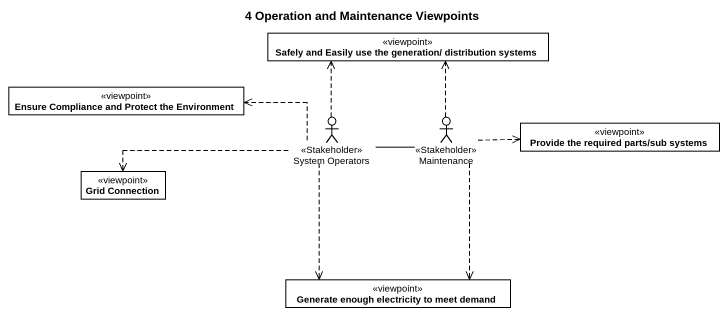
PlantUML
@startuml
title 4 Operation and Maintenance Viewpoints
allowmixing
hide circle
hide empty members
class "Safely and Easily use the generation/ distribution systems" as Safely_and_Easily_use_the <<viewpoint>>
class "Ensure Compliance and Protect the Environment" as Ensure_Compliance_and <<viewpoint>>
actor "System Operators" as System_Operators <<Stakeholder>>
actor Maintenance <<Stakeholder>>
class "Provide the required parts/sub systems" as Provide_the_required_parts <<viewpoint>>
class "Grid Connection" as Grid_Connection <<viewpoint>>
class "Generate enough electricity to meet demand" as Generate_enough_electricity <<viewpoint>>
System_Operators .up.> Safely_and_Easily_use_the
System_Operators .left.> Ensure_Compliance_and
System_Operators -right- Maintenance
System_Operators .left.> Grid_Connection
System_Operators ..> Generate_enough_electricity
Maintenance .up.> Safely_and_Easily_use_the
Maintenance .right.> Provide_the_required_parts
Maintenance ..> Generate_enough_electricity
@enduml
